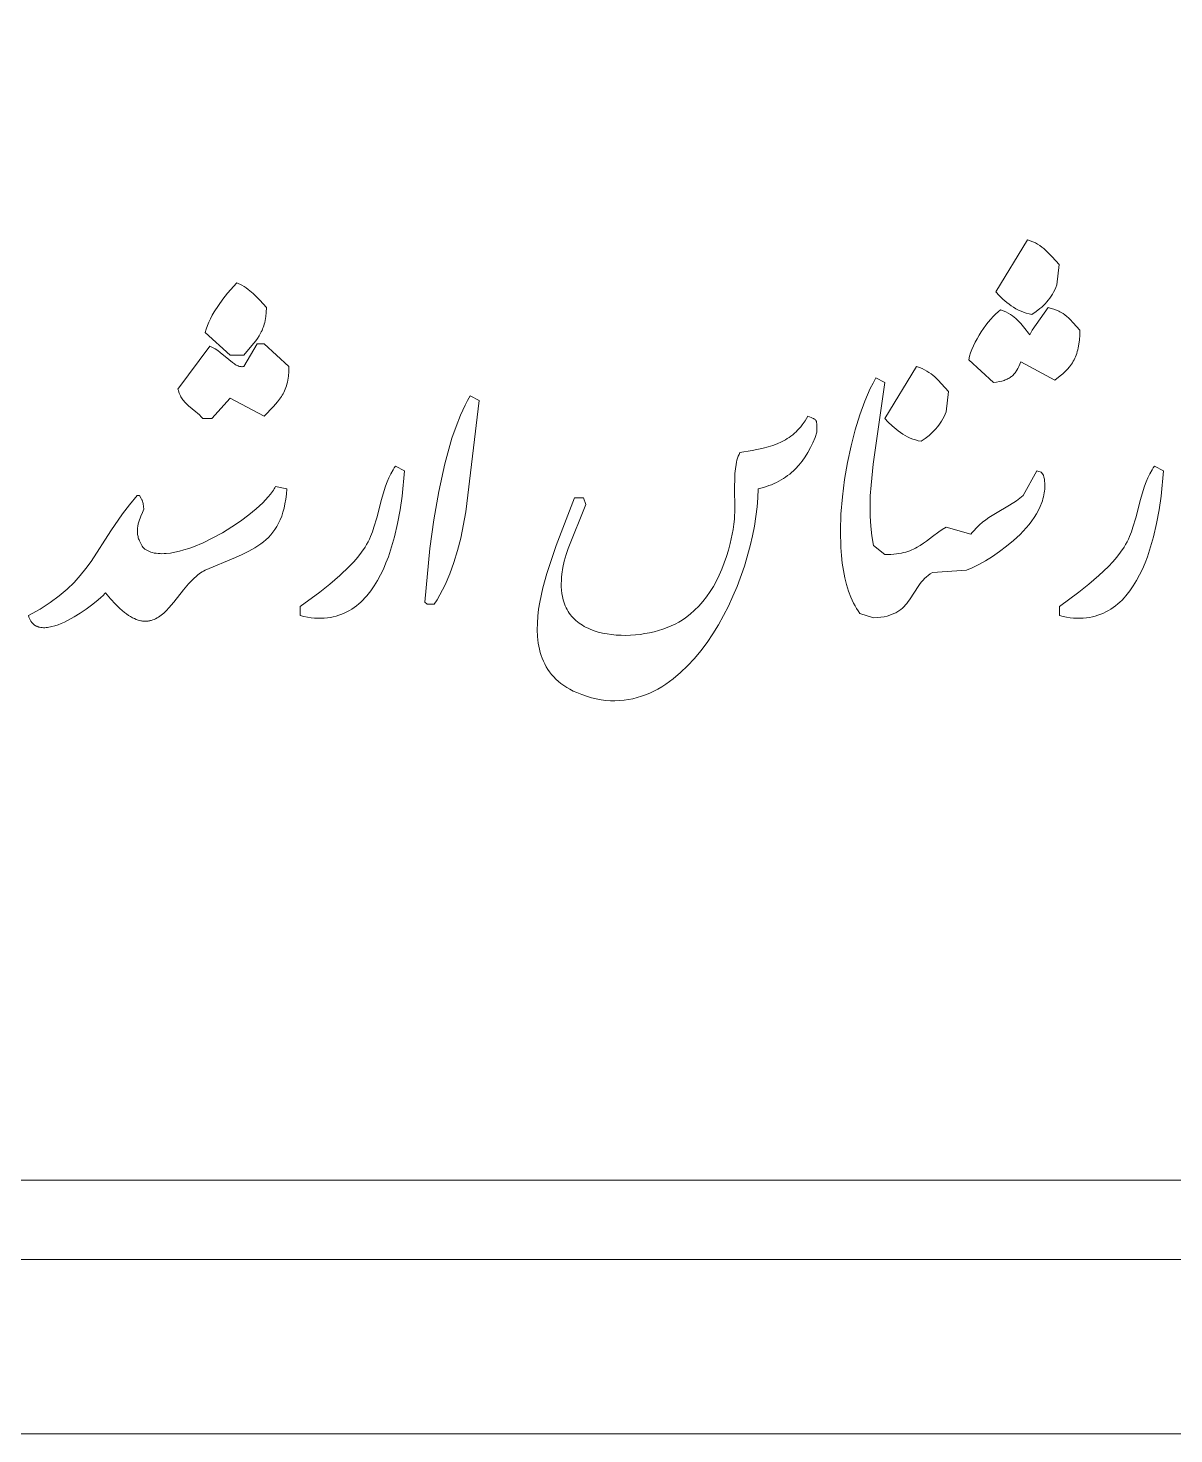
# Model space of a CAD drawing. Header units: metres. Extents: x 236 to 355, y 67 to 475.
# Drawn here: x 296.351 to 296.985, y 291.974 to 292.752 of the extents above; entities that cross this region are included whole.
import ezdxf

# ---------------------------------------------------------------- set-up
doc = ezdxf.new("R2010")
doc.units = ezdxf.units.M
doc.header["$LTSCALE"] = 0.007
doc.header["$MEASUREMENT"] = 0
doc.layers.add('6', color=6, linetype='Continuous')
doc.layers.add('H', color=7, linetype='Continuous')
doc.layers.add('decoration', color=251, linetype='Continuous', lineweight=18)

msp = doc.modelspace()

# ---------------------------------------------------------------- linework, layer by layer
at = {"layer": '6', "lineweight": 5}
for points in [[(311.83279, 311.36678), (283.73991, 311.36678), (283.73991, 291.97391), (311.83279, 291.97391)], [(311.83279, 311.36678), (283.73991, 311.36678), (283.73991, 291.97391), (311.83279, 291.97391)], [(311.73635, 311.27035), (283.83635, 311.27035), (283.83635, 292.07035), (311.73635, 292.07035)], [(311.73635, 311.27035), (283.83635, 311.27035), (283.83635, 292.07035), (311.73635, 292.07035)]]:
    msp.add_lwpolyline(points, close=True, dxfattribs=at)
at = {"layer": 'decoration', "lineweight": 5, "ltscale": 0.5}
msp.add_lwpolyline([(293.84743, 293.50106), (297.09747, 293.50106, -0.414214), (297.39747, 293.20106), (297.39747, 292.41441, -0.414214), (297.09747, 292.11441), (293.84743, 292.11441, -0.414214), (293.54743, 292.41441), (293.54743, 293.20106, -0.414214)], format="xyb", close=True, dxfattribs=at)
msp.add_lwpolyline([(293.84743, 293.50106), (297.09747, 293.50106, -0.414214), (297.39747, 293.20106), (297.39747, 292.41441, -0.414214), (297.09747, 292.11441), (293.84743, 292.11441, -0.414214), (293.54743, 292.41441), (293.54743, 293.20106, -0.414214)], format="xyb", close=True, dxfattribs=at)
at = {"layer": 'H', "lineweight": 5}
for points in [[(296.90374, 292.63479), (296.90532, 292.63424), (296.90678, 292.63363), (296.90813, 292.63298), (296.9094, 292.63228), (296.91058, 292.63153), (296.91169, 292.63074), (296.91275, 292.62991), (296.91375, 292.62904), (296.91566, 292.6272), (296.91749, 292.62523), (296.92129, 292.621), (296.92004, 292.60972), (296.91948, 292.60837), (296.91888, 292.60707), (296.91824, 292.60583), (296.91756, 292.60463), (296.91684, 292.60349), (296.91607, 292.60238), (296.91526, 292.60133), (296.91441, 292.60031), (296.91353, 292.59934), (296.9126, 292.5984), (296.91163, 292.5975), (296.91063, 292.59663), (296.90851, 292.59498), (296.90625, 292.59343), (296.90467, 292.59374), (296.90313, 292.59414), (296.90164, 292.59464), (296.90019, 292.59522), (296.89877, 292.59588), (296.89741, 292.5966), (296.89608, 292.59738), (296.8948, 292.59822), (296.89356, 292.5991), (296.89237, 292.60003), (296.89013, 292.60196), (296.88807, 292.60396), (296.8862, 292.60596)], [(296.90374, 292.63479), (296.90532, 292.63424), (296.90678, 292.63363), (296.90813, 292.63298), (296.9094, 292.63228), (296.91058, 292.63153), (296.91169, 292.63074), (296.91275, 292.62991), (296.91375, 292.62904), (296.91566, 292.6272), (296.91749, 292.62523), (296.92129, 292.621), (296.92004, 292.60972), (296.91948, 292.60837), (296.91888, 292.60707), (296.91824, 292.60583), (296.91756, 292.60463), (296.91684, 292.60349), (296.91607, 292.60238), (296.91526, 292.60133), (296.91441, 292.60031), (296.91353, 292.59934), (296.9126, 292.5984), (296.91163, 292.5975), (296.91063, 292.59663), (296.90851, 292.59498), (296.90625, 292.59343), (296.90467, 292.59374), (296.90313, 292.59414), (296.90164, 292.59464), (296.90019, 292.59522), (296.89877, 292.59588), (296.89741, 292.5966), (296.89608, 292.59738), (296.8948, 292.59822), (296.89356, 292.5991), (296.89237, 292.60003), (296.89013, 292.60196), (296.88807, 292.60396), (296.8862, 292.60596)], [(296.46646, 292.61098), (296.46918, 292.60954), (296.4704, 292.60881), (296.47155, 292.60807), (296.47262, 292.60731), (296.47364, 292.60654), (296.47554, 292.60493), (296.47732, 292.60321), (296.47906, 292.60137), (296.48275, 292.5972), (296.48265, 292.59458), (296.48241, 292.5922), (296.48206, 292.59003), (296.48184, 292.58902), (296.48159, 292.58805), (296.48132, 292.58713), (296.48102, 292.58624), (296.4807, 292.58539), (296.48035, 292.58457), (296.47998, 292.58378), (296.47959, 292.58302), (296.47876, 292.58157), (296.47785, 292.5802), (296.47688, 292.57888), (296.47479, 292.57632), (296.47022, 292.57088), (296.4627, 292.57088), (296.44891, 292.58341), (296.44946, 292.58533), (296.45014, 292.58725), (296.45093, 292.58916), (296.45182, 292.59106), (296.45281, 292.59295), (296.45388, 292.59481), (296.4562, 292.59845), (296.45872, 292.60193), (296.46132, 292.60521)], [(296.46646, 292.61098), (296.46918, 292.60954), (296.4704, 292.60881), (296.47155, 292.60807), (296.47262, 292.60731), (296.47364, 292.60654), (296.47554, 292.60493), (296.47732, 292.60321), (296.47906, 292.60137), (296.48275, 292.5972), (296.48265, 292.59458), (296.48241, 292.5922), (296.48206, 292.59003), (296.48184, 292.58902), (296.48159, 292.58805), (296.48132, 292.58713), (296.48102, 292.58624), (296.4807, 292.58539), (296.48035, 292.58457), (296.47998, 292.58378), (296.47959, 292.58302), (296.47876, 292.58157), (296.47785, 292.5802), (296.47688, 292.57888), (296.47479, 292.57632), (296.47022, 292.57088), (296.4627, 292.57088), (296.44891, 292.58341), (296.44946, 292.58533), (296.45014, 292.58725), (296.45093, 292.58916), (296.45182, 292.59106), (296.45281, 292.59295), (296.45388, 292.59481), (296.4562, 292.59845), (296.45872, 292.60193), (296.46132, 292.60521)], [(296.91514, 292.5972), (296.91683, 292.5968), (296.91837, 292.59634), (296.9198, 292.59582), (296.9211, 292.59523), (296.92172, 292.59492), (296.92231, 292.59459), (296.92343, 292.5939), (296.92447, 292.59316), (296.92546, 292.59236), (296.92639, 292.59153), (296.92729, 292.59065), (296.92904, 292.58878), (296.93268, 292.58466), (296.93267, 292.58195), (296.93252, 292.57941), (296.93224, 292.57706), (296.93184, 292.57487), (296.93159, 292.57383), (296.93131, 292.57283), (296.931, 292.57186), (296.93067, 292.57093), (296.93031, 292.57003), (296.92992, 292.56916), (296.9295, 292.56832), (296.92906, 292.5675), (296.92859, 292.56672), (296.9281, 292.56596), (296.92758, 292.56522), (296.92704, 292.5645), (296.92588, 292.56313), (296.92464, 292.56183), (296.92332, 292.56059), (296.92192, 292.55939), (296.9189, 292.55709), (296.9001, 292.56712), (296.89959, 292.56586), (296.89905, 292.56468), (296.8985, 292.56357), (296.8979, 292.56254), (296.89759, 292.56206), (296.89726, 292.56159), (296.89693, 292.56114), (296.89657, 292.56071), (296.89621, 292.56029), (296.89583, 292.5599), (296.89543, 292.55952), (296.89501, 292.55916), (296.89457, 292.55882), (296.89412, 292.5585), (296.89364, 292.5582), (296.89314, 292.55791), (296.89262, 292.55764), (296.89207, 292.55739), (296.8915, 292.55716), (296.8909, 292.55694), (296.89028, 292.55674), (296.88962, 292.55656), (296.88823, 292.55625), (296.88671, 292.55601), (296.88506, 292.55584), (296.87127, 292.56837), (296.87174, 292.57025), (296.87234, 292.57217), (296.87307, 292.57411), (296.87391, 292.57607), (296.87486, 292.57804), (296.87589, 292.57999), (296.87701, 292.58192), (296.8782, 292.58381), (296.88073, 292.58742), (296.88206, 292.58912), (296.88341, 292.59072), (296.88477, 292.59222), (296.88613, 292.5936), (296.88749, 292.59484), (296.88882, 292.59594), (296.89036, 292.59538), (296.89178, 292.59478), (296.89309, 292.59413), (296.89429, 292.59345), (296.8954, 292.59272), (296.89643, 292.59195), (296.89739, 292.59115), (296.8983, 292.5903), (296.89917, 292.58942), (296.90001, 292.58849), (296.90165, 292.58653), (296.90511, 292.58216), (296.90636, 292.58466)], [(296.91514, 292.5972), (296.91683, 292.5968), (296.91837, 292.59634), (296.9198, 292.59582), (296.9211, 292.59523), (296.92172, 292.59492), (296.92231, 292.59459), (296.92343, 292.5939), (296.92447, 292.59316), (296.92546, 292.59236), (296.92639, 292.59153), (296.92729, 292.59065), (296.92904, 292.58878), (296.93268, 292.58466), (296.93267, 292.58195), (296.93252, 292.57941), (296.93224, 292.57706), (296.93184, 292.57487), (296.93159, 292.57383), (296.93131, 292.57283), (296.931, 292.57186), (296.93067, 292.57093), (296.93031, 292.57003), (296.92992, 292.56916), (296.9295, 292.56832), (296.92906, 292.5675), (296.92859, 292.56672), (296.9281, 292.56596), (296.92758, 292.56522), (296.92704, 292.5645), (296.92588, 292.56313), (296.92464, 292.56183), (296.92332, 292.56059), (296.92192, 292.55939), (296.9189, 292.55709), (296.9001, 292.56712), (296.89959, 292.56586), (296.89905, 292.56468), (296.8985, 292.56357), (296.8979, 292.56254), (296.89759, 292.56206), (296.89726, 292.56159), (296.89693, 292.56114), (296.89657, 292.56071), (296.89621, 292.56029), (296.89583, 292.5599), (296.89543, 292.55952), (296.89501, 292.55916), (296.89457, 292.55882), (296.89412, 292.5585), (296.89364, 292.5582), (296.89314, 292.55791), (296.89262, 292.55764), (296.89207, 292.55739), (296.8915, 292.55716), (296.8909, 292.55694), (296.89028, 292.55674), (296.88962, 292.55656), (296.88823, 292.55625), (296.88671, 292.55601), (296.88506, 292.55584), (296.87127, 292.56837), (296.87174, 292.57025), (296.87234, 292.57217), (296.87307, 292.57411), (296.87391, 292.57607), (296.87486, 292.57804), (296.87589, 292.57999), (296.87701, 292.58192), (296.8782, 292.58381), (296.88073, 292.58742), (296.88206, 292.58912), (296.88341, 292.59072), (296.88477, 292.59222), (296.88613, 292.5936), (296.88749, 292.59484), (296.88882, 292.59594), (296.89036, 292.59538), (296.89178, 292.59478), (296.89309, 292.59413), (296.89429, 292.59345), (296.8954, 292.59272), (296.89643, 292.59195), (296.89739, 292.59115), (296.8983, 292.5903), (296.89917, 292.58942), (296.90001, 292.58849), (296.90165, 292.58653), (296.90511, 292.58216), (296.90636, 292.58466)], [(296.47773, 292.57714), (296.48149, 292.57714), (296.49528, 292.56461), (296.4952, 292.56182), (296.49498, 292.55928), (296.49482, 292.5581), (296.49462, 292.55697), (296.49439, 292.55589), (296.49413, 292.55485), (296.49384, 292.55386), (296.49352, 292.55292), (296.49318, 292.55201), (296.49281, 292.55114), (296.49241, 292.5503), (296.49199, 292.54949), (296.49154, 292.54871), (296.49107, 292.54796), (296.49008, 292.54652), (296.48901, 292.54514), (296.48667, 292.5425), (296.48149, 292.53704), (296.4627, 292.54707), (296.45267, 292.53579), (296.44766, 292.53579), (296.44671, 292.53685), (296.44574, 292.53784), (296.44474, 292.53875), (296.44373, 292.5396), (296.43973, 292.54285), (296.43879, 292.5437), (296.43789, 292.5446), (296.43745, 292.54508), (296.43704, 292.54558), (296.43663, 292.54609), (296.43625, 292.54663), (296.43588, 292.5472), (296.43552, 292.5478), (296.43519, 292.54842), (296.43488, 292.54908), (296.43459, 292.54977), (296.43433, 292.5505), (296.43409, 292.55127), (296.43387, 292.55208), (296.45142, 292.57589), (296.45222, 292.57553), (296.45299, 292.57515), (296.45375, 292.57474), (296.45448, 292.57431), (296.45588, 292.5734), (296.45721, 292.57243), (296.46193, 292.56847), (296.46405, 292.56674), (296.46508, 292.56601), (296.46559, 292.56569), (296.46609, 292.5654), (296.4666, 292.56515), (296.46711, 292.56494), (296.46736, 292.56484), (296.46762, 292.56476), (296.46787, 292.56469), (296.46813, 292.56464), (296.46838, 292.56459), (296.46864, 292.56455), (296.4689, 292.56453), (296.46916, 292.56452), (296.46942, 292.56452), (296.46968, 292.56454), (296.46995, 292.56457), (296.47021, 292.56461)], [(296.47773, 292.57714), (296.48149, 292.57714), (296.49528, 292.56461), (296.4952, 292.56182), (296.49498, 292.55928), (296.49482, 292.5581), (296.49462, 292.55697), (296.49439, 292.55589), (296.49413, 292.55485), (296.49384, 292.55386), (296.49352, 292.55292), (296.49318, 292.55201), (296.49281, 292.55114), (296.49241, 292.5503), (296.49199, 292.54949), (296.49154, 292.54871), (296.49107, 292.54796), (296.49008, 292.54652), (296.48901, 292.54514), (296.48667, 292.5425), (296.48149, 292.53704), (296.4627, 292.54707), (296.45267, 292.53579), (296.44766, 292.53579), (296.44671, 292.53685), (296.44574, 292.53784), (296.44474, 292.53875), (296.44373, 292.5396), (296.43973, 292.54285), (296.43879, 292.5437), (296.43789, 292.5446), (296.43745, 292.54508), (296.43704, 292.54558), (296.43663, 292.54609), (296.43625, 292.54663), (296.43588, 292.5472), (296.43552, 292.5478), (296.43519, 292.54842), (296.43488, 292.54908), (296.43459, 292.54977), (296.43433, 292.5505), (296.43409, 292.55127), (296.43387, 292.55208), (296.45142, 292.57589), (296.45222, 292.57553), (296.45299, 292.57515), (296.45375, 292.57474), (296.45448, 292.57431), (296.45588, 292.5734), (296.45721, 292.57243), (296.46193, 292.56847), (296.46405, 292.56674), (296.46508, 292.56601), (296.46559, 292.56569), (296.46609, 292.5654), (296.4666, 292.56515), (296.46711, 292.56494), (296.46736, 292.56484), (296.46762, 292.56476), (296.46787, 292.56469), (296.46813, 292.56464), (296.46838, 292.56459), (296.46864, 292.56455), (296.4689, 292.56453), (296.46916, 292.56452), (296.46942, 292.56452), (296.46968, 292.56454), (296.46995, 292.56457), (296.47021, 292.56461)], [(296.81989, 292.55834), (296.8249, 292.55584), (296.81845, 292.51055), (296.81722, 292.4989), (296.81684, 292.49313), (296.81666, 292.48742), (296.81672, 292.48179), (296.81705, 292.47627), (296.81767, 292.47086), (296.81863, 292.4656), (296.8249, 292.46059), (296.82825, 292.46066), (296.82981, 292.46077), (296.83128, 292.46092), (296.83268, 292.46112), (296.83401, 292.46136), (296.83528, 292.46164), (296.83649, 292.46195), (296.83764, 292.46231), (296.83873, 292.46269), (296.83979, 292.46311), (296.84079, 292.46356), (296.84177, 292.46404), (296.8427, 292.46454), (296.84449, 292.46561), (296.84619, 292.46676), (296.84785, 292.46797), (296.85116, 292.47052), (296.85469, 292.47311), (296.85664, 292.47439), (296.85874, 292.47563), (296.87252, 292.47187), (296.87325, 292.47281), (296.874, 292.47371), (296.87555, 292.4754), (296.87719, 292.47695), (296.87888, 292.47838), (296.88064, 292.47972), (296.88244, 292.48097), (296.88616, 292.48331), (296.89383, 292.48784), (296.89764, 292.49033), (296.89951, 292.4917), (296.90135, 292.49317), (296.90887, 292.50696), (296.91003, 292.5065), (296.91074, 292.50626), (296.91113, 292.50614), (296.91119, 292.50612), (296.91119, 292.50612), (296.91119, 292.50612), (296.91119, 292.50612), (296.91119, 292.50612), (296.9112, 292.50612), (296.9112, 292.50612), (296.9112, 292.50612), (296.9112, 292.50612), (296.9112, 292.50612), (296.9112, 292.50612), (296.9112, 292.50612), (296.9112, 292.50612), (296.9112, 292.50612), (296.9112, 292.50612), (296.9112, 292.50612), (296.9112, 292.50612), (296.91121, 292.50612), (296.91121, 292.50612), (296.91121, 292.50611), (296.91121, 292.50611), (296.91121, 292.50611), (296.91121, 292.50611), (296.91121, 292.50611), (296.91121, 292.50611), (296.91121, 292.50611), (296.91121, 292.50611), (296.91121, 292.50611), (296.91121, 292.50611), (296.91122, 292.50611), (296.91122, 292.50611), (296.91122, 292.50611), (296.91122, 292.50611), (296.91122, 292.50611), (296.91122, 292.50611), (296.91122, 292.50611), (296.91122, 292.50611), (296.91122, 292.50611), (296.91122, 292.50611), (296.91122, 292.50611), (296.91122, 292.50611), (296.91123, 292.50611), (296.91123, 292.50611), (296.91123, 292.50611), (296.91123, 292.50611), (296.91123, 292.50611), (296.91123, 292.50611), (296.91123, 292.50611), (296.91123, 292.50611), (296.91123, 292.50611), (296.91123, 292.50611), (296.91123, 292.50611), (296.91123, 292.50611), (296.91123, 292.50611), (296.91124, 292.5061), (296.91124, 292.5061), (296.91124, 292.5061), (296.91124, 292.5061), (296.91124, 292.5061), (296.91124, 292.5061), (296.91124, 292.5061), (296.91124, 292.5061), (296.91124, 292.5061), (296.91124, 292.5061), (296.91124, 292.5061), (296.91129, 292.50608), (296.9113, 292.50608), (296.9113, 292.50608), (296.9113, 292.50608), (296.9113, 292.50608), (296.9113, 292.50608), (296.9113, 292.50608), (296.9113, 292.50608), (296.9113, 292.50608), (296.9113, 292.50608), (296.9113, 292.50608), (296.9113, 292.50608), (296.9113, 292.50608), (296.9113, 292.50607), (296.9113, 292.50607), (296.9113, 292.50607), (296.91131, 292.50607), (296.91131, 292.50607), (296.91131, 292.50607), (296.91131, 292.50607), (296.91131, 292.50607), (296.91131, 292.50607), (296.91131, 292.50607), (296.91131, 292.50607), (296.91131, 292.50607), (296.91131, 292.50607), (296.91131, 292.50607), (296.91131, 292.50607), (296.91131, 292.50607), (296.91131, 292.50607), (296.91131, 292.50607), (296.91131, 292.50607), (296.91131, 292.50607), (296.91131, 292.50607), (296.91132, 292.50607), (296.91132, 292.50607), (296.91132, 292.50607), (296.91132, 292.50607), (296.91132, 292.50607), (296.91132, 292.50607), (296.91132, 292.50607), (296.91132, 292.50607), (296.91132, 292.50607), (296.91132, 292.50607), (296.91132, 292.50606), (296.91132, 292.50606), (296.91132, 292.50606), (296.91132, 292.50606), (296.91132, 292.50606), (296.91132, 292.50606), (296.91263, 292.50445), (296.91289, 292.50335), (296.91309, 292.50225), (296.91324, 292.50115), (296.91333, 292.50005), (296.91337, 292.49896), (296.91337, 292.49787), (296.91331, 292.49678), (296.91321, 292.49569), (296.91306, 292.49462), (296.91287, 292.49354), (296.91263, 292.49247), (296.91235, 292.4914), (296.91202, 292.49035), (296.91166, 292.48929), (296.91082, 292.4872), (296.90983, 292.48514), (296.90871, 292.48311), (296.90747, 292.48112), (296.9061, 292.47916), (296.90464, 292.47724), (296.90307, 292.47536), (296.90142, 292.47352), (296.8997, 292.47173), (296.89606, 292.46831), (296.89225, 292.46511), (296.88833, 292.46215), (296.88439, 292.45946), (296.88051, 292.45706), (296.87677, 292.45497), (296.87324, 292.45322), (296.87002, 292.45181), (296.85122, 292.45056), (296.85, 292.4498), (296.84887, 292.449), (296.84783, 292.44816), (296.84687, 292.44728), (296.84598, 292.44637), (296.84515, 292.44543), (296.84437, 292.44446), (296.84364, 292.44348), (296.83846, 292.43544), (296.83777, 292.43448), (296.83705, 292.43354), (296.83629, 292.43264), (296.83547, 292.43176), (296.83459, 292.43093), (296.83364, 292.43014), (296.83262, 292.42939), (296.83208, 292.42904), (296.83151, 292.42869), (296.83092, 292.42837), (296.83031, 292.42805), (296.82901, 292.42747), (296.8276, 292.42696), (296.82607, 292.42651), (296.82442, 292.42614), (296.82264, 292.42584), (296.82071, 292.42562), (296.81863, 292.42549), (296.81111, 292.428), (296.81016, 292.42932), (296.80925, 292.43071), (296.80839, 292.43216), (296.80758, 292.43367), (296.80682, 292.43524), (296.8061, 292.43687), (296.8048, 292.44028), (296.80368, 292.44391), (296.80272, 292.44772), (296.80194, 292.4517), (296.80131, 292.45583), (296.80084, 292.4601), (296.80051, 292.4645), (296.80029, 292.47358), (296.8006, 292.48295), (296.80139, 292.49248), (296.80263, 292.50203), (296.80425, 292.51146), (296.80624, 292.52066), (296.80853, 292.52948), (296.81108, 292.53779), (296.81386, 292.54546), (296.81681, 292.55235), (296.81833, 292.55547)], [(296.81989, 292.55834), (296.8249, 292.55584), (296.81845, 292.51055), (296.81722, 292.4989), (296.81684, 292.49313), (296.81666, 292.48742), (296.81672, 292.48179), (296.81705, 292.47627), (296.81767, 292.47086), (296.81863, 292.4656), (296.8249, 292.46059), (296.82825, 292.46066), (296.82981, 292.46077), (296.83128, 292.46092), (296.83268, 292.46112), (296.83401, 292.46136), (296.83528, 292.46164), (296.83649, 292.46195), (296.83764, 292.46231), (296.83873, 292.46269), (296.83979, 292.46311), (296.84079, 292.46356), (296.84177, 292.46404), (296.8427, 292.46454), (296.84449, 292.46561), (296.84619, 292.46676), (296.84785, 292.46797), (296.85116, 292.47052), (296.85469, 292.47311), (296.85664, 292.47439), (296.85874, 292.47563), (296.87252, 292.47187), (296.87325, 292.47281), (296.874, 292.47371), (296.87555, 292.4754), (296.87719, 292.47695), (296.87888, 292.47838), (296.88064, 292.47972), (296.88244, 292.48097), (296.88616, 292.48331), (296.89383, 292.48784), (296.89764, 292.49033), (296.89951, 292.4917), (296.90135, 292.49317), (296.90887, 292.50696), (296.91003, 292.5065), (296.91074, 292.50626), (296.91113, 292.50614), (296.91119, 292.50612), (296.91119, 292.50612), (296.91119, 292.50612), (296.91119, 292.50612), (296.91119, 292.50612), (296.9112, 292.50612), (296.9112, 292.50612), (296.9112, 292.50612), (296.9112, 292.50612), (296.9112, 292.50612), (296.9112, 292.50612), (296.9112, 292.50612), (296.9112, 292.50612), (296.9112, 292.50612), (296.9112, 292.50612), (296.9112, 292.50612), (296.9112, 292.50612), (296.91121, 292.50612), (296.91121, 292.50612), (296.91121, 292.50611), (296.91121, 292.50611), (296.91121, 292.50611), (296.91121, 292.50611), (296.91121, 292.50611), (296.91121, 292.50611), (296.91121, 292.50611), (296.91121, 292.50611), (296.91121, 292.50611), (296.91121, 292.50611), (296.91122, 292.50611), (296.91122, 292.50611), (296.91122, 292.50611), (296.91122, 292.50611), (296.91122, 292.50611), (296.91122, 292.50611), (296.91122, 292.50611), (296.91122, 292.50611), (296.91122, 292.50611), (296.91122, 292.50611), (296.91122, 292.50611), (296.91122, 292.50611), (296.91123, 292.50611), (296.91123, 292.50611), (296.91123, 292.50611), (296.91123, 292.50611), (296.91123, 292.50611), (296.91123, 292.50611), (296.91123, 292.50611), (296.91123, 292.50611), (296.91123, 292.50611), (296.91123, 292.50611), (296.91123, 292.50611), (296.91123, 292.50611), (296.91123, 292.50611), (296.91124, 292.5061), (296.91124, 292.5061), (296.91124, 292.5061), (296.91124, 292.5061), (296.91124, 292.5061), (296.91124, 292.5061), (296.91124, 292.5061), (296.91124, 292.5061), (296.91124, 292.5061), (296.91124, 292.5061), (296.91124, 292.5061), (296.91129, 292.50608), (296.9113, 292.50608), (296.9113, 292.50608), (296.9113, 292.50608), (296.9113, 292.50608), (296.9113, 292.50608), (296.9113, 292.50608), (296.9113, 292.50608), (296.9113, 292.50608), (296.9113, 292.50608), (296.9113, 292.50608), (296.9113, 292.50608), (296.9113, 292.50608), (296.9113, 292.50607), (296.9113, 292.50607), (296.9113, 292.50607), (296.91131, 292.50607), (296.91131, 292.50607), (296.91131, 292.50607), (296.91131, 292.50607), (296.91131, 292.50607), (296.91131, 292.50607), (296.91131, 292.50607), (296.91131, 292.50607), (296.91131, 292.50607), (296.91131, 292.50607), (296.91131, 292.50607), (296.91131, 292.50607), (296.91131, 292.50607), (296.91131, 292.50607), (296.91131, 292.50607), (296.91131, 292.50607), (296.91131, 292.50607), (296.91131, 292.50607), (296.91132, 292.50607), (296.91132, 292.50607), (296.91132, 292.50607), (296.91132, 292.50607), (296.91132, 292.50607), (296.91132, 292.50607), (296.91132, 292.50607), (296.91132, 292.50607), (296.91132, 292.50607), (296.91132, 292.50607), (296.91132, 292.50606), (296.91132, 292.50606), (296.91132, 292.50606), (296.91132, 292.50606), (296.91132, 292.50606), (296.91132, 292.50606), (296.91263, 292.50445), (296.91289, 292.50335), (296.91309, 292.50225), (296.91324, 292.50115), (296.91333, 292.50005), (296.91337, 292.49896), (296.91337, 292.49787), (296.91331, 292.49678), (296.91321, 292.49569), (296.91306, 292.49462), (296.91287, 292.49354), (296.91263, 292.49247), (296.91235, 292.4914), (296.91202, 292.49035), (296.91166, 292.48929), (296.91082, 292.4872), (296.90983, 292.48514), (296.90871, 292.48311), (296.90747, 292.48112), (296.9061, 292.47916), (296.90464, 292.47724), (296.90307, 292.47536), (296.90142, 292.47352), (296.8997, 292.47173), (296.89606, 292.46831), (296.89225, 292.46511), (296.88833, 292.46215), (296.88439, 292.45946), (296.88051, 292.45706), (296.87677, 292.45497), (296.87324, 292.45322), (296.87002, 292.45181), (296.85122, 292.45056), (296.85, 292.4498), (296.84887, 292.449), (296.84783, 292.44816), (296.84687, 292.44728), (296.84598, 292.44637), (296.84515, 292.44543), (296.84437, 292.44446), (296.84364, 292.44348), (296.83846, 292.43544), (296.83777, 292.43448), (296.83705, 292.43354), (296.83629, 292.43264), (296.83547, 292.43176), (296.83459, 292.43093), (296.83364, 292.43014), (296.83262, 292.42939), (296.83208, 292.42904), (296.83151, 292.42869), (296.83092, 292.42837), (296.83031, 292.42805), (296.82901, 292.42747), (296.8276, 292.42696), (296.82607, 292.42651), (296.82442, 292.42614), (296.82264, 292.42584), (296.82071, 292.42562), (296.81863, 292.42549), (296.81111, 292.428), (296.81016, 292.42932), (296.80925, 292.43071), (296.80839, 292.43216), (296.80758, 292.43367), (296.80682, 292.43524), (296.8061, 292.43687), (296.8048, 292.44028), (296.80368, 292.44391), (296.80272, 292.44772), (296.80194, 292.4517), (296.80131, 292.45583), (296.80084, 292.4601), (296.80051, 292.4645), (296.80029, 292.47358), (296.8006, 292.48295), (296.80139, 292.49248), (296.80263, 292.50203), (296.80425, 292.51146), (296.80624, 292.52066), (296.80853, 292.52948), (296.81108, 292.53779), (296.81386, 292.54546), (296.81681, 292.55235), (296.81833, 292.55547)], [(296.84245, 292.56461), (296.84402, 292.56406), (296.84548, 292.56346), (296.84683, 292.5628), (296.8481, 292.5621), (296.84928, 292.56135), (296.8504, 292.56056), (296.85145, 292.55973), (296.85246, 292.55886), (296.85436, 292.55702), (296.85619, 292.55506), (296.85999, 292.55083), (296.85874, 292.53955), (296.85818, 292.53819), (296.85759, 292.53689), (296.85695, 292.53565), (296.85626, 292.53445), (296.85554, 292.53331), (296.85477, 292.53221), (296.85396, 292.53115), (296.85312, 292.53014), (296.85223, 292.52916), (296.8513, 292.52822), (296.85034, 292.52732), (296.84933, 292.52645), (296.84722, 292.5248), (296.84495, 292.52325), (296.84337, 292.52356), (296.84184, 292.52397), (296.84034, 292.52446), (296.83889, 292.52504), (296.83748, 292.5257), (296.83611, 292.52642), (296.83478, 292.5272), (296.8335, 292.52804), (296.83227, 292.52893), (296.83108, 292.52985), (296.82883, 292.53178), (296.82677, 292.53378), (296.8249, 292.53579)], [(296.84245, 292.56461), (296.84402, 292.56406), (296.84548, 292.56346), (296.84683, 292.5628), (296.8481, 292.5621), (296.84928, 292.56135), (296.8504, 292.56056), (296.85145, 292.55973), (296.85246, 292.55886), (296.85436, 292.55702), (296.85619, 292.55506), (296.85999, 292.55083), (296.85874, 292.53955), (296.85818, 292.53819), (296.85759, 292.53689), (296.85695, 292.53565), (296.85626, 292.53445), (296.85554, 292.53331), (296.85477, 292.53221), (296.85396, 292.53115), (296.85312, 292.53014), (296.85223, 292.52916), (296.8513, 292.52822), (296.85034, 292.52732), (296.84933, 292.52645), (296.84722, 292.5248), (296.84495, 292.52325), (296.84337, 292.52356), (296.84184, 292.52397), (296.84034, 292.52446), (296.83889, 292.52504), (296.83748, 292.5257), (296.83611, 292.52642), (296.83478, 292.5272), (296.8335, 292.52804), (296.83227, 292.52893), (296.83108, 292.52985), (296.82883, 292.53178), (296.82677, 292.53378), (296.8249, 292.53579)], [(296.59555, 292.54832), (296.60056, 292.54581), (296.59314, 292.48414), (296.59028, 292.46965), (296.58853, 292.46275), (296.58654, 292.45611), (296.58427, 292.44979), (296.58169, 292.44381), (296.58028, 292.44096), (296.57877, 292.4382), (296.57718, 292.43555), (296.57549, 292.43302), (296.57173, 292.43302), (296.57048, 292.43427), (296.57325, 292.46393), (296.57539, 292.4797), (296.5781, 292.49546), (296.58142, 292.51069), (296.58541, 292.52491), (296.58766, 292.53148), (296.5901, 292.53762), (296.59272, 292.54325), (296.59411, 292.54586)], [(296.59555, 292.54832), (296.60056, 292.54581), (296.59314, 292.48414), (296.59028, 292.46965), (296.58853, 292.46275), (296.58654, 292.45611), (296.58427, 292.44979), (296.58169, 292.44381), (296.58028, 292.44096), (296.57877, 292.4382), (296.57718, 292.43555), (296.57549, 292.43302), (296.57173, 292.43302), (296.57048, 292.43427), (296.57325, 292.46393), (296.57539, 292.4797), (296.5781, 292.49546), (296.58142, 292.51069), (296.58541, 292.52491), (296.58766, 292.53148), (296.5901, 292.53762), (296.59272, 292.54325), (296.59411, 292.54586)], [(296.78229, 292.53704), (296.78412, 292.53636), (296.78483, 292.53607), (296.78543, 292.5358), (296.78568, 292.53567), (296.78591, 292.53554), (296.78601, 292.53547), (296.78611, 292.5354), (296.78616, 292.53536), (296.78621, 292.53533), (296.78623, 292.53531), (296.78624, 292.5353), (296.78624, 292.5353), (296.78625, 292.5353), (296.78625, 292.5353), (296.78625, 292.53529), (296.78629, 292.53526), (296.78634, 292.53522), (296.78638, 292.53518), (296.78642, 292.53514), (296.78642, 292.53514), (296.78642, 292.53514), (296.78642, 292.53514), (296.78643, 292.53513), (296.78643, 292.53513), (296.78643, 292.53513), (296.78643, 292.53513), (296.78644, 292.53513), (296.78644, 292.53512), (296.78644, 292.53512), (296.78644, 292.53512), (296.78644, 292.53512), (296.78645, 292.53511), (296.78645, 292.53511), (296.78645, 292.53511), (296.78645, 292.53511), (296.78646, 292.5351), (296.78646, 292.5351), (296.78646, 292.5351), (296.78646, 292.5351), (296.78647, 292.53509), (296.78647, 292.53509), (296.78647, 292.53509), (296.78647, 292.53509), (296.78648, 292.53508), (296.78648, 292.53507), (296.78649, 292.53507), (296.78649, 292.53507), (296.78649, 292.53507), (296.78653, 292.53503), (296.78659, 292.53495), (296.7866, 292.53494), (296.7866, 292.53493), (296.78661, 292.53493), (296.78661, 292.53493), (296.78661, 292.53493), (296.78662, 292.53492), (296.78662, 292.53491), (296.78662, 292.53491), (296.78662, 292.53491), (296.78663, 292.53491), (296.78663, 292.5349), (296.78663, 292.5349), (296.78663, 292.5349), (296.78663, 292.53489), (296.78664, 292.53489), (296.78664, 292.53489), (296.78664, 292.53489), (296.78664, 292.53488), (296.78664, 292.53488), (296.78665, 292.53488), (296.78665, 292.53488), (296.78665, 292.53487), (296.78665, 292.53487), (296.78665, 292.53487), (296.78665, 292.53487), (296.78666, 292.53486), (296.78672, 292.53478), (296.78674, 292.53473), (296.78677, 292.53469), (296.78677, 292.53468), (296.78677, 292.53468), (296.78677, 292.53468), (296.78678, 292.53467), (296.78678, 292.53467), (296.78678, 292.53467), (296.78678, 292.53467), (296.78678, 292.53466), (296.78678, 292.53466), (296.78679, 292.53466), (296.78679, 292.53465), (296.78679, 292.53465), (296.78679, 292.53465), (296.78679, 292.53465), (296.78679, 292.53464), (296.78679, 292.53464), (296.78682, 292.53459), (296.78686, 292.5345), (296.78691, 292.53439), (296.78695, 292.53429), (296.78698, 292.53418), (296.78701, 292.53406), (296.78704, 292.53394), (296.78709, 292.53369), (296.78713, 292.53341), (296.78716, 292.5331), (296.7872, 292.53241), (296.7873, 292.52827), (296.78624, 292.5253), (296.78507, 292.52245), (296.78377, 292.51971), (296.78235, 292.5171), (296.78081, 292.51461), (296.77914, 292.51224), (296.77733, 292.51002), (296.7754, 292.50794), (296.77438, 292.50695), (296.77332, 292.506), (296.77223, 292.50508), (296.77111, 292.50421), (296.76994, 292.50337), (296.76875, 292.50258), (296.76751, 292.50182), (296.76624, 292.50111), (296.76494, 292.50043), (296.76359, 292.4998), (296.76221, 292.49921), (296.76079, 292.49867), (296.75933, 292.49817), (296.75783, 292.49771), (296.75471, 292.49693), (296.75458, 292.49202), (296.7542, 292.48693), (296.75359, 292.48169), (296.75276, 292.47632), (296.7517, 292.47085), (296.75042, 292.4653), (296.74721, 292.4541), (296.74319, 292.44294), (296.74087, 292.43744), (296.73837, 292.43203), (296.73567, 292.42673), (296.73279, 292.42158), (296.72973, 292.4166), (296.7265, 292.41181), (296.72309, 292.40725), (296.71952, 292.40295), (296.71579, 292.39892), (296.71189, 292.39519), (296.70785, 292.3918), (296.70577, 292.39023), (296.70365, 292.38876), (296.7015, 292.38739), (296.69931, 292.38612), (296.69709, 292.38495), (296.69483, 292.38388), (296.69254, 292.38293), (296.69021, 292.38209), (296.68785, 292.38137), (296.68546, 292.38077), (296.68304, 292.38029), (296.68059, 292.37993), (296.6781, 292.37971), (296.67559, 292.37962), (296.67304, 292.37967), (296.67047, 292.37986), (296.66787, 292.38019), (296.66524, 292.38068), (296.66258, 292.38131), (296.6599, 292.38209), (296.65719, 292.38303), (296.65445, 292.38414), (296.6525, 292.38503), (296.65065, 292.38599), (296.64891, 292.387), (296.64727, 292.38807), (296.64573, 292.3892), (296.64428, 292.39038), (296.64294, 292.39161), (296.64169, 292.39289), (296.64053, 292.39422), (296.63945, 292.3956), (296.63847, 292.39702), (296.63757, 292.39849), (296.63675, 292.39999), (296.63601, 292.40154), (296.63536, 292.40312), (296.63477, 292.40474), (296.63426, 292.4064), (296.63383, 292.40809), (296.63346, 292.40981), (296.63316, 292.41156), (296.63293, 292.41333), (296.63275, 292.41514), (296.63259, 292.41881), (296.63265, 292.42258), (296.63292, 292.42641), (296.63337, 292.4303), (296.634, 292.43423), (296.63571, 292.44217), (296.6379, 292.45012), (296.64315, 292.46562), (296.6532, 292.49192), (296.65821, 292.49192), (296.65946, 292.48816), (296.64963, 292.46398), (296.64852, 292.46049), (296.64756, 292.45695), (296.64679, 292.45337), (296.64623, 292.44978), (296.64605, 292.44798), (296.64593, 292.44618), (296.64589, 292.44438), (296.64592, 292.44259), (296.64604, 292.44081), (296.64625, 292.43903), (296.64654, 292.43727), (296.64693, 292.43552), (296.64726, 292.43435), (296.64764, 292.43322), (296.64807, 292.43213), (296.64854, 292.43108), (296.64907, 292.43007), (296.64965, 292.4291), (296.65026, 292.42816), (296.65093, 292.42726), (296.65163, 292.4264), (296.65238, 292.42558), (296.65317, 292.42479), (296.65399, 292.42403), (296.65485, 292.42332), (296.65575, 292.42264), (296.65668, 292.42199), (296.65764, 292.42138), (296.65863, 292.4208), (296.65966, 292.42025), (296.66071, 292.41974), (296.66179, 292.41926), (296.66402, 292.41841), (296.66635, 292.41768), (296.66875, 292.41707), (296.67123, 292.41659), (296.67376, 292.41623), (296.67633, 292.41598), (296.67894, 292.41585), (296.68158, 292.41582), (296.68422, 292.41591), (296.68687, 292.4161), (296.68951, 292.41639), (296.69212, 292.41678), (296.6947, 292.41727), (296.69724, 292.41785), (296.69972, 292.41852), (296.70214, 292.41927), (296.70448, 292.42012), (296.70673, 292.42104), (296.70888, 292.42204), (296.71091, 292.42312), (296.71283, 292.42427), (296.71461, 292.42549), (296.71719, 292.42752), (296.71964, 292.42971), (296.72197, 292.43206), (296.72417, 292.43457), (296.72624, 292.43722), (296.72818, 292.44001), (296.73, 292.44293), (296.7317, 292.44598), (296.73328, 292.44916), (296.73473, 292.45246), (296.73606, 292.45587), (296.73727, 292.45938), (296.73836, 292.46299), (296.73934, 292.4667), (296.74093, 292.47437), (296.74135, 292.47727), (296.74163, 292.48019), (296.74188, 292.48603), (296.74177, 292.49746), (296.74182, 292.50288), (296.74195, 292.50549), (296.74218, 292.508), (296.74255, 292.51042), (296.74279, 292.51159), (296.74308, 292.51273), (296.7434, 292.51384), (296.74378, 292.51492), (296.74421, 292.51597), (296.74469, 292.51699), (296.7515, 292.51811), (296.75755, 292.51939), (296.76032, 292.52014), (296.76293, 292.52096), (296.76538, 292.52189), (296.76769, 292.52293), (296.7688, 292.5235), (296.76988, 292.5241), (296.77092, 292.52474), (296.77194, 292.52541), (296.77292, 292.52612), (296.77389, 292.52687), (296.77482, 292.52767), (296.77573, 292.52851), (296.77662, 292.5294), (296.77749, 292.53033), (296.77833, 292.53131), (296.77916, 292.53235), (296.78075, 292.53458)], [(296.78229, 292.53704), (296.78412, 292.53636), (296.78483, 292.53607), (296.78543, 292.5358), (296.78568, 292.53567), (296.78591, 292.53554), (296.78601, 292.53547), (296.78611, 292.5354), (296.78616, 292.53536), (296.78621, 292.53533), (296.78623, 292.53531), (296.78624, 292.5353), (296.78624, 292.5353), (296.78625, 292.5353), (296.78625, 292.5353), (296.78625, 292.53529), (296.78629, 292.53526), (296.78634, 292.53522), (296.78638, 292.53518), (296.78642, 292.53514), (296.78642, 292.53514), (296.78642, 292.53514), (296.78642, 292.53514), (296.78643, 292.53513), (296.78643, 292.53513), (296.78643, 292.53513), (296.78643, 292.53513), (296.78644, 292.53513), (296.78644, 292.53512), (296.78644, 292.53512), (296.78644, 292.53512), (296.78644, 292.53512), (296.78645, 292.53511), (296.78645, 292.53511), (296.78645, 292.53511), (296.78645, 292.53511), (296.78646, 292.5351), (296.78646, 292.5351), (296.78646, 292.5351), (296.78646, 292.5351), (296.78647, 292.53509), (296.78647, 292.53509), (296.78647, 292.53509), (296.78647, 292.53509), (296.78648, 292.53508), (296.78648, 292.53507), (296.78649, 292.53507), (296.78649, 292.53507), (296.78649, 292.53507), (296.78653, 292.53503), (296.78659, 292.53495), (296.7866, 292.53494), (296.7866, 292.53493), (296.78661, 292.53493), (296.78661, 292.53493), (296.78661, 292.53493), (296.78662, 292.53492), (296.78662, 292.53491), (296.78662, 292.53491), (296.78662, 292.53491), (296.78663, 292.53491), (296.78663, 292.5349), (296.78663, 292.5349), (296.78663, 292.5349), (296.78663, 292.53489), (296.78664, 292.53489), (296.78664, 292.53489), (296.78664, 292.53489), (296.78664, 292.53488), (296.78664, 292.53488), (296.78665, 292.53488), (296.78665, 292.53488), (296.78665, 292.53487), (296.78665, 292.53487), (296.78665, 292.53487), (296.78665, 292.53487), (296.78666, 292.53486), (296.78672, 292.53478), (296.78674, 292.53473), (296.78677, 292.53469), (296.78677, 292.53468), (296.78677, 292.53468), (296.78677, 292.53468), (296.78678, 292.53467), (296.78678, 292.53467), (296.78678, 292.53467), (296.78678, 292.53467), (296.78678, 292.53466), (296.78678, 292.53466), (296.78679, 292.53466), (296.78679, 292.53465), (296.78679, 292.53465), (296.78679, 292.53465), (296.78679, 292.53465), (296.78679, 292.53464), (296.78679, 292.53464), (296.78682, 292.53459), (296.78686, 292.5345), (296.78691, 292.53439), (296.78695, 292.53429), (296.78698, 292.53418), (296.78701, 292.53406), (296.78704, 292.53394), (296.78709, 292.53369), (296.78713, 292.53341), (296.78716, 292.5331), (296.7872, 292.53241), (296.7873, 292.52827), (296.78624, 292.5253), (296.78507, 292.52245), (296.78377, 292.51971), (296.78235, 292.5171), (296.78081, 292.51461), (296.77914, 292.51224), (296.77733, 292.51002), (296.7754, 292.50794), (296.77438, 292.50695), (296.77332, 292.506), (296.77223, 292.50508), (296.77111, 292.50421), (296.76994, 292.50337), (296.76875, 292.50258), (296.76751, 292.50182), (296.76624, 292.50111), (296.76494, 292.50043), (296.76359, 292.4998), (296.76221, 292.49921), (296.76079, 292.49867), (296.75933, 292.49817), (296.75783, 292.49771), (296.75471, 292.49693), (296.75458, 292.49202), (296.7542, 292.48693), (296.75359, 292.48169), (296.75276, 292.47632), (296.7517, 292.47085), (296.75042, 292.4653), (296.74721, 292.4541), (296.74319, 292.44294), (296.74087, 292.43744), (296.73837, 292.43203), (296.73567, 292.42673), (296.73279, 292.42158), (296.72973, 292.4166), (296.7265, 292.41181), (296.72309, 292.40725), (296.71952, 292.40295), (296.71579, 292.39892), (296.71189, 292.39519), (296.70785, 292.3918), (296.70577, 292.39023), (296.70365, 292.38876), (296.7015, 292.38739), (296.69931, 292.38612), (296.69709, 292.38495), (296.69483, 292.38388), (296.69254, 292.38293), (296.69021, 292.38209), (296.68785, 292.38137), (296.68546, 292.38077), (296.68304, 292.38029), (296.68059, 292.37993), (296.6781, 292.37971), (296.67559, 292.37962), (296.67304, 292.37967), (296.67047, 292.37986), (296.66787, 292.38019), (296.66524, 292.38068), (296.66258, 292.38131), (296.6599, 292.38209), (296.65719, 292.38303), (296.65445, 292.38414), (296.6525, 292.38503), (296.65065, 292.38599), (296.64891, 292.387), (296.64727, 292.38807), (296.64573, 292.3892), (296.64428, 292.39038), (296.64294, 292.39161), (296.64169, 292.39289), (296.64053, 292.39422), (296.63945, 292.3956), (296.63847, 292.39702), (296.63757, 292.39849), (296.63675, 292.39999), (296.63601, 292.40154), (296.63536, 292.40312), (296.63477, 292.40474), (296.63426, 292.4064), (296.63383, 292.40809), (296.63346, 292.40981), (296.63316, 292.41156), (296.63293, 292.41333), (296.63275, 292.41514), (296.63259, 292.41881), (296.63265, 292.42258), (296.63292, 292.42641), (296.63337, 292.4303), (296.634, 292.43423), (296.63571, 292.44217), (296.6379, 292.45012), (296.64315, 292.46562), (296.6532, 292.49192), (296.65821, 292.49192), (296.65946, 292.48816), (296.64963, 292.46398), (296.64852, 292.46049), (296.64756, 292.45695), (296.64679, 292.45337), (296.64623, 292.44978), (296.64605, 292.44798), (296.64593, 292.44618), (296.64589, 292.44438), (296.64592, 292.44259), (296.64604, 292.44081), (296.64625, 292.43903), (296.64654, 292.43727), (296.64693, 292.43552), (296.64726, 292.43435), (296.64764, 292.43322), (296.64807, 292.43213), (296.64854, 292.43108), (296.64907, 292.43007), (296.64965, 292.4291), (296.65026, 292.42816), (296.65093, 292.42726), (296.65163, 292.4264), (296.65238, 292.42558), (296.65317, 292.42479), (296.65399, 292.42403), (296.65485, 292.42332), (296.65575, 292.42264), (296.65668, 292.42199), (296.65764, 292.42138), (296.65863, 292.4208), (296.65966, 292.42025), (296.66071, 292.41974), (296.66179, 292.41926), (296.66402, 292.41841), (296.66635, 292.41768), (296.66875, 292.41707), (296.67123, 292.41659), (296.67376, 292.41623), (296.67633, 292.41598), (296.67894, 292.41585), (296.68158, 292.41582), (296.68422, 292.41591), (296.68687, 292.4161), (296.68951, 292.41639), (296.69212, 292.41678), (296.6947, 292.41727), (296.69724, 292.41785), (296.69972, 292.41852), (296.70214, 292.41927), (296.70448, 292.42012), (296.70673, 292.42104), (296.70888, 292.42204), (296.71091, 292.42312), (296.71283, 292.42427), (296.71461, 292.42549), (296.71719, 292.42752), (296.71964, 292.42971), (296.72197, 292.43206), (296.72417, 292.43457), (296.72624, 292.43722), (296.72818, 292.44001), (296.73, 292.44293), (296.7317, 292.44598), (296.73328, 292.44916), (296.73473, 292.45246), (296.73606, 292.45587), (296.73727, 292.45938), (296.73836, 292.46299), (296.73934, 292.4667), (296.74093, 292.47437), (296.74135, 292.47727), (296.74163, 292.48019), (296.74188, 292.48603), (296.74177, 292.49746), (296.74182, 292.50288), (296.74195, 292.50549), (296.74218, 292.508), (296.74255, 292.51042), (296.74279, 292.51159), (296.74308, 292.51273), (296.7434, 292.51384), (296.74378, 292.51492), (296.74421, 292.51597), (296.74469, 292.51699), (296.7515, 292.51811), (296.75755, 292.51939), (296.76032, 292.52014), (296.76293, 292.52096), (296.76538, 292.52189), (296.76769, 292.52293), (296.7688, 292.5235), (296.76988, 292.5241), (296.77092, 292.52474), (296.77194, 292.52541), (296.77292, 292.52612), (296.77389, 292.52687), (296.77482, 292.52767), (296.77573, 292.52851), (296.77662, 292.5294), (296.77749, 292.53033), (296.77833, 292.53131), (296.77916, 292.53235), (296.78075, 292.53458)], [(296.55419, 292.50947), (296.5592, 292.50696), (296.55785, 292.49279), (296.55677, 292.48533), (296.55537, 292.47777), (296.55362, 292.47026), (296.55148, 292.46292), (296.55025, 292.45935), (296.54892, 292.45587), (296.54747, 292.45249), (296.54591, 292.44924), (296.54423, 292.44613), (296.54242, 292.44317), (296.54048, 292.44038), (296.5384, 292.43777), (296.53732, 292.43654), (296.53619, 292.43537), (296.53503, 292.43424), (296.53384, 292.43318), (296.53261, 292.43217), (296.53134, 292.43122), (296.53003, 292.43034), (296.52869, 292.42952), (296.5273, 292.42876), (296.52588, 292.42808), (296.52442, 292.42746), (296.52291, 292.42692), (296.52137, 292.42645), (296.51979, 292.42605), (296.51816, 292.42574), (296.51649, 292.4255), (296.51478, 292.42535), (296.51302, 292.42528), (296.51122, 292.4253), (296.50938, 292.42541), (296.50749, 292.4256), (296.50556, 292.42589), (296.50357, 292.42627), (296.50155, 292.42675), (296.50155, 292.43176), (296.51228, 292.43976), (296.5179, 292.44417), (296.52342, 292.44886), (296.52864, 292.45384), (296.53107, 292.45644), (296.53335, 292.45912), (296.53545, 292.46188), (296.53734, 292.46471), (296.5382, 292.46616), (296.539, 292.46762), (296.53973, 292.46911), (296.5404, 292.47061), (296.54139, 292.47313), (296.54227, 292.47567), (296.54382, 292.4808), (296.5465, 292.49105), (296.54791, 292.49602), (296.5487, 292.49843), (296.54957, 292.50079), (296.55054, 292.50308), (296.55162, 292.50529), (296.55283, 292.50743), (296.55349, 292.50846)], [(296.55419, 292.50947), (296.5592, 292.50696), (296.55785, 292.49279), (296.55677, 292.48533), (296.55537, 292.47777), (296.55362, 292.47026), (296.55148, 292.46292), (296.55025, 292.45935), (296.54892, 292.45587), (296.54747, 292.45249), (296.54591, 292.44924), (296.54423, 292.44613), (296.54242, 292.44317), (296.54048, 292.44038), (296.5384, 292.43777), (296.53732, 292.43654), (296.53619, 292.43537), (296.53503, 292.43424), (296.53384, 292.43318), (296.53261, 292.43217), (296.53134, 292.43122), (296.53003, 292.43034), (296.52869, 292.42952), (296.5273, 292.42876), (296.52588, 292.42808), (296.52442, 292.42746), (296.52291, 292.42692), (296.52137, 292.42645), (296.51979, 292.42605), (296.51816, 292.42574), (296.51649, 292.4255), (296.51478, 292.42535), (296.51302, 292.42528), (296.51122, 292.4253), (296.50938, 292.42541), (296.50749, 292.4256), (296.50556, 292.42589), (296.50357, 292.42627), (296.50155, 292.42675), (296.50155, 292.43176), (296.51228, 292.43976), (296.5179, 292.44417), (296.52342, 292.44886), (296.52864, 292.45384), (296.53107, 292.45644), (296.53335, 292.45912), (296.53545, 292.46188), (296.53734, 292.46471), (296.5382, 292.46616), (296.539, 292.46762), (296.53973, 292.46911), (296.5404, 292.47061), (296.54139, 292.47313), (296.54227, 292.47567), (296.54382, 292.4808), (296.5465, 292.49105), (296.54791, 292.49602), (296.5487, 292.49843), (296.54957, 292.50079), (296.55054, 292.50308), (296.55162, 292.50529), (296.55283, 292.50743), (296.55349, 292.50846)], [(296.97404, 292.50947), (296.97906, 292.50696), (296.97771, 292.49279), (296.97663, 292.48533), (296.97522, 292.47777), (296.97347, 292.47026), (296.97133, 292.46292), (296.97011, 292.45935), (296.96878, 292.45587), (296.96733, 292.45249), (296.96577, 292.44924), (296.96408, 292.44613), (296.96227, 292.44317), (296.96033, 292.44038), (296.95826, 292.43777), (296.95717, 292.43654), (296.95605, 292.43537), (296.95489, 292.43424), (296.95369, 292.43318), (296.95246, 292.43217), (296.95119, 292.43122), (296.94989, 292.43034), (296.94854, 292.42952), (296.94716, 292.42876), (296.94574, 292.42808), (296.94427, 292.42746), (296.94277, 292.42692), (296.94123, 292.42645), (296.93964, 292.42605), (296.93801, 292.42574), (296.93635, 292.4255), (296.93463, 292.42535), (296.93288, 292.42528), (296.93108, 292.4253), (296.92923, 292.42541), (296.92735, 292.4256), (296.92541, 292.42589), (296.92343, 292.42627), (296.9214, 292.42675), (296.9214, 292.43176), (296.93213, 292.43976), (296.93776, 292.44417), (296.94328, 292.44886), (296.9485, 292.45384), (296.95093, 292.45644), (296.9532, 292.45912), (296.9553, 292.46188), (296.95719, 292.46471), (296.95805, 292.46616), (296.95885, 292.46762), (296.95959, 292.46911), (296.96026, 292.47061), (296.96124, 292.47313), (296.96213, 292.47567), (296.96367, 292.4808), (296.96635, 292.49105), (296.96777, 292.49602), (296.96856, 292.49843), (296.96943, 292.50079), (296.97039, 292.50308), (296.97147, 292.50529), (296.97268, 292.50743), (296.97334, 292.50846)], [(296.97404, 292.50947), (296.97906, 292.50696), (296.97771, 292.49279), (296.97663, 292.48533), (296.97522, 292.47777), (296.97347, 292.47026), (296.97133, 292.46292), (296.97011, 292.45935), (296.96878, 292.45587), (296.96733, 292.45249), (296.96577, 292.44924), (296.96408, 292.44613), (296.96227, 292.44317), (296.96033, 292.44038), (296.95826, 292.43777), (296.95717, 292.43654), (296.95605, 292.43537), (296.95489, 292.43424), (296.95369, 292.43318), (296.95246, 292.43217), (296.95119, 292.43122), (296.94989, 292.43034), (296.94854, 292.42952), (296.94716, 292.42876), (296.94574, 292.42808), (296.94427, 292.42746), (296.94277, 292.42692), (296.94123, 292.42645), (296.93964, 292.42605), (296.93801, 292.42574), (296.93635, 292.4255), (296.93463, 292.42535), (296.93288, 292.42528), (296.93108, 292.4253), (296.92923, 292.42541), (296.92735, 292.4256), (296.92541, 292.42589), (296.92343, 292.42627), (296.9214, 292.42675), (296.9214, 292.43176), (296.93213, 292.43976), (296.93776, 292.44417), (296.94328, 292.44886), (296.9485, 292.45384), (296.95093, 292.45644), (296.9532, 292.45912), (296.9553, 292.46188), (296.95719, 292.46471), (296.95805, 292.46616), (296.95885, 292.46762), (296.95959, 292.46911), (296.96026, 292.47061), (296.96124, 292.47313), (296.96213, 292.47567), (296.96367, 292.4808), (296.96635, 292.49105), (296.96777, 292.49602), (296.96856, 292.49843), (296.96943, 292.50079), (296.97039, 292.50308), (296.97147, 292.50529), (296.97268, 292.50743), (296.97334, 292.50846)], [(296.48776, 292.49819), (296.49403, 292.49693), (296.49381, 292.49402), (296.49349, 292.49128), (296.49307, 292.48869), (296.49255, 292.48626), (296.49194, 292.48397), (296.49123, 292.48182), (296.49044, 292.4798), (296.48955, 292.47791), (296.48858, 292.47613), (296.48753, 292.47447), (296.48639, 292.47291), (296.48518, 292.47144), (296.4839, 292.47006), (296.48254, 292.46877), (296.48112, 292.46756), (296.47963, 292.46641), (296.47807, 292.46532), (296.47645, 292.46429), (296.47305, 292.46237), (296.46943, 292.46059), (296.46562, 292.45889), (296.44891, 292.45181), (296.44806, 292.4514), (296.44723, 292.45094), (296.44642, 292.45043), (296.44562, 292.44988), (296.44483, 292.44929), (296.44406, 292.44867), (296.44256, 292.44732), (296.44109, 292.44586), (296.43967, 292.4443), (296.43691, 292.44099), (296.43154, 292.43416), (296.42883, 292.43098), (296.42744, 292.42951), (296.42602, 292.42817), (296.4253, 292.42754), (296.42456, 292.42695), (296.42382, 292.4264), (296.42307, 292.4259), (296.4223, 292.42544), (296.42152, 292.42502), (296.42072, 292.42466), (296.41991, 292.42434), (296.41909, 292.42408), (296.41867, 292.42398), (296.41824, 292.42388), (296.41781, 292.4238), (296.41738, 292.42374), (296.41694, 292.42369), (296.4165, 292.42366), (296.41606, 292.42365), (296.41561, 292.42365), (296.41515, 292.42367), (296.41469, 292.42371), (296.41422, 292.42376), (296.41375, 292.42383), (296.41327, 292.42392), (296.41279, 292.42403), (296.4118, 292.4243), (296.4108, 292.42466), (296.40977, 292.42509), (296.40871, 292.42561), (296.40763, 292.42621), (296.40652, 292.4269), (296.40538, 292.42769), (296.40421, 292.42856), (296.40302, 292.42954), (296.4018, 292.43061), (296.39925, 292.43307), (296.39658, 292.43595), (296.39376, 292.43928), (296.39328, 292.43875), (296.39264, 292.4381), (296.39093, 292.43652), (296.3887, 292.43464), (296.38605, 292.43255), (296.38305, 292.43035), (296.37979, 292.42814), (296.37636, 292.42601), (296.37283, 292.42407), (296.37106, 292.42319), (296.36929, 292.4224), (296.36754, 292.4217), (296.36582, 292.42111), (296.36414, 292.42064), (296.36331, 292.42045), (296.3625, 292.4203), (296.36171, 292.42018), (296.36093, 292.4201), (296.36017, 292.42006), (296.35942, 292.42006), (296.3587, 292.4201), (296.358, 292.42018), (296.35732, 292.42031), (296.35699, 292.42039), (296.35667, 292.42049), (296.35635, 292.42059), (296.35604, 292.42071), (296.35573, 292.42084), (296.35544, 292.42098), (296.35514, 292.42113), (296.35486, 292.4213), (296.35458, 292.42148), (296.35431, 292.42168), (296.35405, 292.42189), (296.3538, 292.42211), (296.35355, 292.42234), (296.35332, 292.42259), (296.35309, 292.42285), (296.35286, 292.42313), (296.35265, 292.42343), (296.35245, 292.42373), (296.35225, 292.42406), (296.35207, 292.42439), (296.35189, 292.42475), (296.35172, 292.42511), (296.35157, 292.4255), (296.35142, 292.4259), (296.35115, 292.42675), (296.35756, 292.43038), (296.3632, 292.43402), (296.36816, 292.43769), (296.37251, 292.44138), (296.37637, 292.44513), (296.37981, 292.44893), (296.38293, 292.45281), (296.38581, 292.45677), (296.39681, 292.47376), (296.40327, 292.48311), (296.40704, 292.48805), (296.41131, 292.49317), (296.41256, 292.49317), (296.41358, 292.49151), (296.41376, 292.49119), (296.41393, 292.49088), (296.41407, 292.49056), (296.4142, 292.49024), (296.41432, 292.48989), (296.41443, 292.4895), (296.41463, 292.48856), (296.41507, 292.48565), (296.41418, 292.48381), (296.4133, 292.48182), (296.41289, 292.48077), (296.41252, 292.4797), (296.41218, 292.4786), (296.4119, 292.47748), (296.41167, 292.47634), (296.41152, 292.47518), (296.41147, 292.4746), (296.41144, 292.47402), (296.41144, 292.47343), (296.41145, 292.47284), (296.41149, 292.47225), (296.41156, 292.47166), (296.41166, 292.47107), (296.41178, 292.47047), (296.41193, 292.46988), (296.41211, 292.46929), (296.41232, 292.4687), (296.41256, 292.46811), (296.41324, 292.46669), (296.4138, 292.46561), (296.41406, 292.46517), (296.41419, 292.46498), (296.41432, 292.46479), (296.41445, 292.46461), (296.41459, 292.46445), (296.41473, 292.46429), (296.41487, 292.46415), (296.41502, 292.464), (296.41518, 292.46387), (296.41535, 292.46374), (296.41552, 292.46361), (296.41591, 292.46335), (296.41635, 292.46309), (296.41883, 292.46184), (296.41979, 292.46159), (296.42078, 292.46138), (296.4218, 292.46122), (296.42285, 292.46111), (296.42393, 292.46105), (296.42503, 292.46103), (296.42616, 292.46105), (296.42731, 292.46112), (296.42968, 292.46138), (296.43212, 292.4618), (296.43463, 292.46236), (296.4372, 292.46307), (296.43981, 292.4639), (296.44245, 292.46486), (296.44781, 292.46711), (296.45317, 292.46972), (296.45846, 292.47265), (296.46359, 292.4758), (296.46847, 292.47911), (296.47301, 292.4825), (296.47714, 292.48591), (296.48077, 292.48925), (296.48236, 292.49088), (296.4838, 292.49246), (296.48507, 292.49399), (296.48616, 292.49546), (296.48664, 292.49617), (296.48706, 292.49686), (296.48744, 292.49754)], [(296.48776, 292.49819), (296.49403, 292.49693), (296.49381, 292.49402), (296.49349, 292.49128), (296.49307, 292.48869), (296.49255, 292.48626), (296.49194, 292.48397), (296.49123, 292.48182), (296.49044, 292.4798), (296.48955, 292.47791), (296.48858, 292.47613), (296.48753, 292.47447), (296.48639, 292.47291), (296.48518, 292.47144), (296.4839, 292.47006), (296.48254, 292.46877), (296.48112, 292.46756), (296.47963, 292.46641), (296.47807, 292.46532), (296.47645, 292.46429), (296.47305, 292.46237), (296.46943, 292.46059), (296.46562, 292.45889), (296.44891, 292.45181), (296.44806, 292.4514), (296.44723, 292.45094), (296.44642, 292.45043), (296.44562, 292.44988), (296.44483, 292.44929), (296.44406, 292.44867), (296.44256, 292.44732), (296.44109, 292.44586), (296.43967, 292.4443), (296.43691, 292.44099), (296.43154, 292.43416), (296.42883, 292.43098), (296.42744, 292.42951), (296.42602, 292.42817), (296.4253, 292.42754), (296.42456, 292.42695), (296.42382, 292.4264), (296.42307, 292.4259), (296.4223, 292.42544), (296.42152, 292.42502), (296.42072, 292.42466), (296.41991, 292.42434), (296.41909, 292.42408), (296.41867, 292.42398), (296.41824, 292.42388), (296.41781, 292.4238), (296.41738, 292.42374), (296.41694, 292.42369), (296.4165, 292.42366), (296.41606, 292.42365), (296.41561, 292.42365), (296.41515, 292.42367), (296.41469, 292.42371), (296.41422, 292.42376), (296.41375, 292.42383), (296.41327, 292.42392), (296.41279, 292.42403), (296.4118, 292.4243), (296.4108, 292.42466), (296.40977, 292.42509), (296.40871, 292.42561), (296.40763, 292.42621), (296.40652, 292.4269), (296.40538, 292.42769), (296.40421, 292.42856), (296.40302, 292.42954), (296.4018, 292.43061), (296.39925, 292.43307), (296.39658, 292.43595), (296.39376, 292.43928), (296.39328, 292.43875), (296.39264, 292.4381), (296.39093, 292.43652), (296.3887, 292.43464), (296.38605, 292.43255), (296.38305, 292.43035), (296.37979, 292.42814), (296.37636, 292.42601), (296.37283, 292.42407), (296.37106, 292.42319), (296.36929, 292.4224), (296.36754, 292.4217), (296.36582, 292.42111), (296.36414, 292.42064), (296.36331, 292.42045), (296.3625, 292.4203), (296.36171, 292.42018), (296.36093, 292.4201), (296.36017, 292.42006), (296.35942, 292.42006), (296.3587, 292.4201), (296.358, 292.42018), (296.35732, 292.42031), (296.35699, 292.42039), (296.35667, 292.42049), (296.35635, 292.42059), (296.35604, 292.42071), (296.35573, 292.42084), (296.35544, 292.42098), (296.35514, 292.42113), (296.35486, 292.4213), (296.35458, 292.42148), (296.35431, 292.42168), (296.35405, 292.42189), (296.3538, 292.42211), (296.35355, 292.42234), (296.35332, 292.42259), (296.35309, 292.42285), (296.35286, 292.42313), (296.35265, 292.42343), (296.35245, 292.42373), (296.35225, 292.42406), (296.35207, 292.42439), (296.35189, 292.42475), (296.35172, 292.42511), (296.35157, 292.4255), (296.35142, 292.4259), (296.35115, 292.42675), (296.35756, 292.43038), (296.3632, 292.43402), (296.36816, 292.43769), (296.37251, 292.44138), (296.37637, 292.44513), (296.37981, 292.44893), (296.38293, 292.45281), (296.38581, 292.45677), (296.39681, 292.47376), (296.40327, 292.48311), (296.40704, 292.48805), (296.41131, 292.49317), (296.41256, 292.49317), (296.41358, 292.49151), (296.41376, 292.49119), (296.41393, 292.49088), (296.41407, 292.49056), (296.4142, 292.49024), (296.41432, 292.48989), (296.41443, 292.4895), (296.41463, 292.48856), (296.41507, 292.48565), (296.41418, 292.48381), (296.4133, 292.48182), (296.41289, 292.48077), (296.41252, 292.4797), (296.41218, 292.4786), (296.4119, 292.47748), (296.41167, 292.47634), (296.41152, 292.47518), (296.41147, 292.4746), (296.41144, 292.47402), (296.41144, 292.47343), (296.41145, 292.47284), (296.41149, 292.47225), (296.41156, 292.47166), (296.41166, 292.47107), (296.41178, 292.47047), (296.41193, 292.46988), (296.41211, 292.46929), (296.41232, 292.4687), (296.41256, 292.46811), (296.41324, 292.46669), (296.4138, 292.46561), (296.41406, 292.46517), (296.41419, 292.46498), (296.41432, 292.46479), (296.41445, 292.46461), (296.41459, 292.46445), (296.41473, 292.46429), (296.41487, 292.46415), (296.41502, 292.464), (296.41518, 292.46387), (296.41535, 292.46374), (296.41552, 292.46361), (296.41591, 292.46335), (296.41635, 292.46309), (296.41883, 292.46184), (296.41979, 292.46159), (296.42078, 292.46138), (296.4218, 292.46122), (296.42285, 292.46111), (296.42393, 292.46105), (296.42503, 292.46103), (296.42616, 292.46105), (296.42731, 292.46112), (296.42968, 292.46138), (296.43212, 292.4618), (296.43463, 292.46236), (296.4372, 292.46307), (296.43981, 292.4639), (296.44245, 292.46486), (296.44781, 292.46711), (296.45317, 292.46972), (296.45846, 292.47265), (296.46359, 292.4758), (296.46847, 292.47911), (296.47301, 292.4825), (296.47714, 292.48591), (296.48077, 292.48925), (296.48236, 292.49088), (296.4838, 292.49246), (296.48507, 292.49399), (296.48616, 292.49546), (296.48664, 292.49617), (296.48706, 292.49686), (296.48744, 292.49754)]]:
    msp.add_lwpolyline(points, close=True, dxfattribs=at)

doc.saveas('drawing.dxf')
